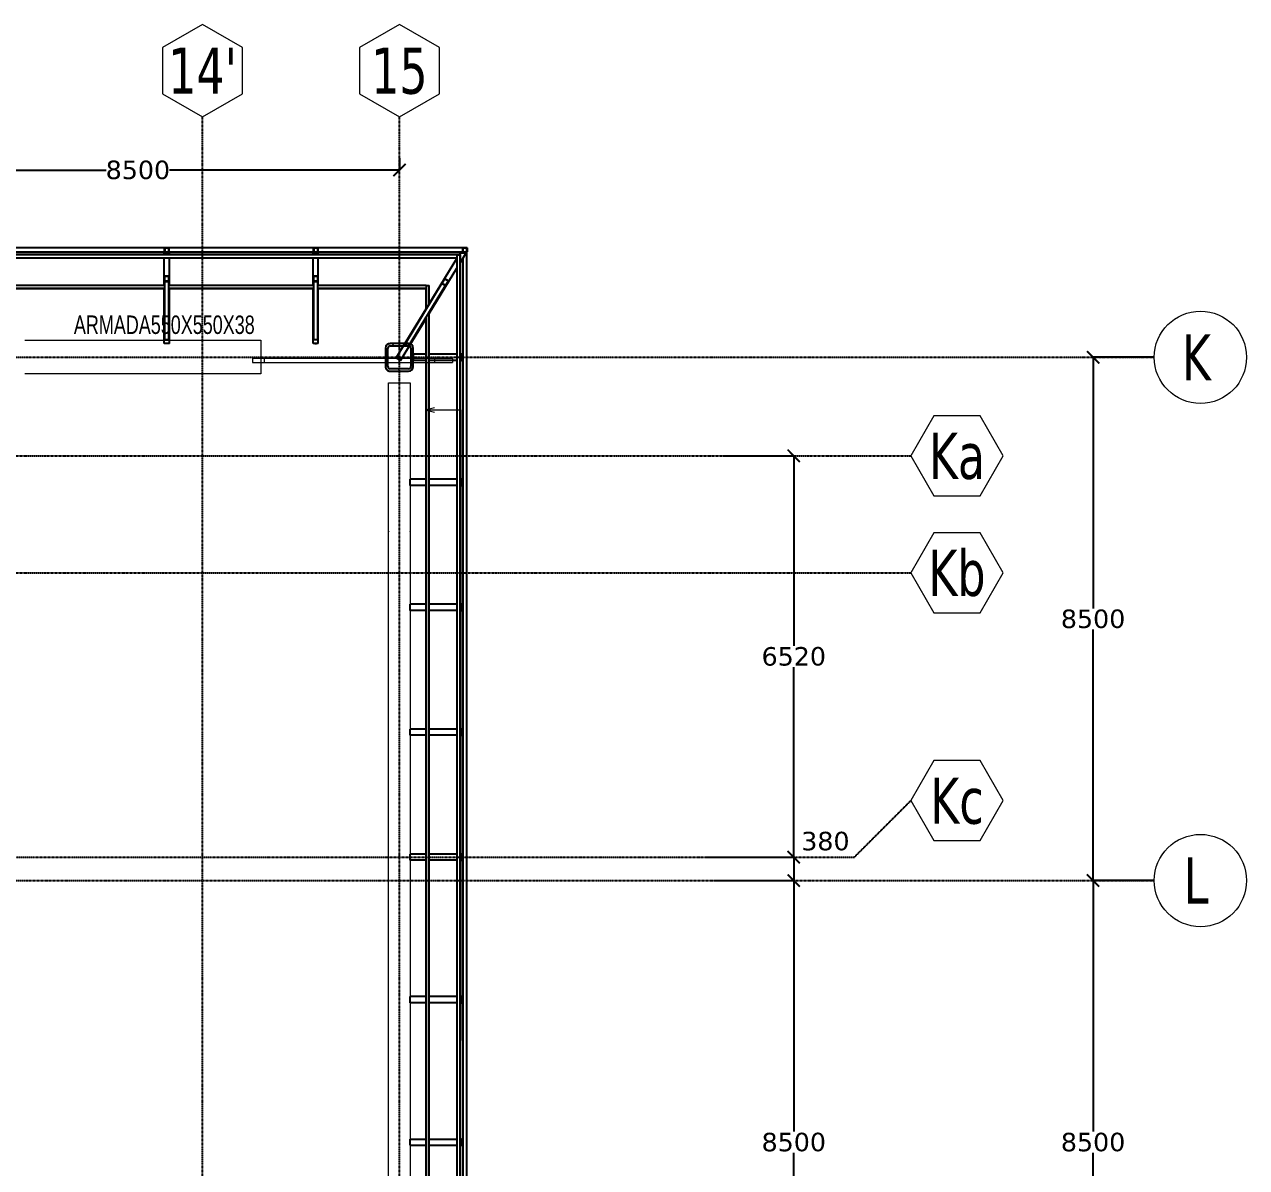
# Model space of a CAD drawing. Header units: millimetres. Extents: x -13767 to 81767, y -11242 to 31862.
# Drawn here: x 61906 to 81767, y 12338 to 30907 of the extents above; entities that cross this region are included whole.
import ezdxf
from ezdxf.enums import TextEntityAlignment as Align

# ---------------------------------------------------------------- set-up
doc = ezdxf.new("R2010")
doc.units = ezdxf.units.MM
doc.linetypes.add('Dash', pattern=[0.15875, 0.079375, -0.079375])
doc.linetypes.add('DXK_LINE_DOT3', pattern=[5.9187, 2.979, -0.9799, 0.9799, -0.9799])
for name, color, linetype, lineweight in [('0-1', 250, 'Continuous', 5), ('A-DETL-HDLN', 90, 'Dash', 9), ('E_B_PLACA-1', 10, 'Continuous', 25), ('E_B_PLACA-2', 31, 'Continuous', 25), ('E_COLUMNAS-1', 31, 'Continuous', 25), ('E_COLUMNAS-2', 1, 'Continuous', 25), ('E_COLUMNAS-4', 1, 'Continuous', 35), ('E_TEXTO', 3, 'Continuous', 9), ('E_TEXTO-4', 14, 'Continuous', 9), ('E_VIGAS-1', 6, 'Continuous', 25), ('E_VIGAS-2', 10, 'Continuous', 25), ('HCB_EJES', 1, 'DXK_LINE_DOT3', 9), ('HCB_VIGAS', 4, 'Continuous', 15), ('S-COLS-HDLN-2', 1, 'Continuous', 9), ('S-FSTN', 2, 'Continuous', 9), ('S-FSTN-1', 2, 'Dash', 9)]:
    doc.layers.add(name, color=color, linetype=linetype, lineweight=lineweight)
for name, color, linetype in [('COTAS', 8, 'Continuous'), ('HCB-EJES', 1, 'Continuous'), ('HCB-ROTULOS', 2, 'Continuous')]:
    doc.layers.add(name, color=color, linetype=linetype)
doc.styles.add('Arial Narrow_2', font='', dxfattribs={"width": 0.85, "height": 0.3})
doc.styles.add('VERDANA', font='verdana.ttf')
doc.styles.get('Arial Narrow_2').set_extended_font_data('Arial Narrow')
doc.dimstyles.new('1.125', dxfattribs={"dimscale": 0, "dimtxt": 300, "dimasz": 200, "dimexe": 4, "dimexo": 4, "dimgap": 15, "dimtad": 0, "dimdec": 0, "dimzin": 4, "dimdsep": 46, "dimtxsty": 'VERDANA', "dimblk": 'ARCHTICK', "dimcen": -10, "dimclrd": 256, "dimclrt": 3, "dimadec": 0, "dimazin": 0, "dimtfac": 1, "dimtdec": 0, "dimtmove": 2, "dimatfit": 0, "dimldrblk": 'OBLIQUE', "dimfxl": 0.05, "dimtolj": 1, "dimtzin": 0, "dimarcsym": 0})

# ---------------------------------------------------------------- blocks, each defined once
blk = doc.blocks.new('EST_SFM_VIGA-METALICA-SECCION-C - EST_SFM_VIGA-METALICA-UPN160-1558583-_26_00m_N_E_-NIVEL-7 DOC')
at = {"layer": 'E_VIGAS-1'}
for p, q in [((30.113, 0.018), (-30.274, 0.018)), ((32.533, 0.018), (30.171, 0.018)), ((34.956, 0.018), (32.591, 0.018)), ((35.021, 0.018), (35.014, 0.018)), ((35.021, 0.018), (35.021, -0.047)), ((-30.269, -0.047), (30.107, -0.047)), ((30.109, -0.047), (30.175, -0.047)), ((30.176, -0.047), (32.527, -0.047)), ((32.529, -0.047), (32.595, -0.047)), ((32.596, -0.047), (34.951, -0.047)), ((34.952, -0.047), (35.018, -0.047))]:
    blk.add_line(p, q, dxfattribs=at)
blk = doc.blocks.new('EST_SFM_VIGA-METALICA-SECCION-C - EST_SFM_VIGA-METALICA-UPN100-1529792-_26_00m_N_E_-NIVEL-7 DOC')
at = {"layer": 'E_VIGAS-2'}
for p, q in [((-13.568, -0.018), (-13.568, 0.032)), ((-13.263, 0.032), (-13.567, 0.032)), ((13.831, 0.032), (-13.129, 0.032)), ((14.268, 0.032), (13.964, 0.032)), ((14.269, 0.032), (14.269, -0.018)), ((-13.568, -0.018), (-13.181, -0.018)), ((-13.047, -0.018), (13.749, -0.018)), ((13.882, -0.018), (14.269, -0.018))]:
    blk.add_line(p, q, dxfattribs=at)
blk = doc.blocks.new('EST_SFM_VIGA-METALICA-SECCION-C - EST_SFM_VIGA-METALICA-UPN100-1530878-_26_00m_N_E_-NIVEL-7 DOC')
at = {"layer": 'E_VIGAS-2'}
for p, q in [((-14.294, -0.032), (-14.294, 0.018)), ((14.54, 0.018), (-14.294, 0.018)), ((14.54, 0.018), (14.54, -0.032)), ((-14.294, -0.032), (14.54, -0.032))]:
    blk.add_line(p, q, dxfattribs=at)
blk = doc.blocks.new('EST_SFM_VIGA-METALICA-SECCION-C - EST_SFM_VIGA-METALICA-UPN160-1529890-_26_00m_N_E_-NIVEL-7 DOC')
at = {"layer": 'E_VIGAS-1'}
for p, q in [((14.442, 0.018), (-14.49, 0.018)), ((-14.49, -0.047), (-14.49, 0.016)), ((14.506, 0.018), (14.5, 0.018)), ((14.506, 0.018), (14.506, 0.013)), ((-14.49, -0.047), (-14.487, -0.047)), ((-14.485, -0.047), (-14.47, -0.047)), ((-14.382, -0.047), (14.437, -0.047)), ((14.438, -0.047), (14.504, -0.047))]:
    blk.add_line(p, q, dxfattribs=at)
blk = doc.blocks.new('EST_SFM_VIGA-METALICA-SECCION-C - EST_SFM_VIGA-METALICA-UPN100-1526554-_26_00m_N_E_-NIVEL-7 DOC')
at = {"layer": 'E_VIGAS-2'}
for p, q in [((34.942, 0.018), (-34.929, 0.018)), ((34.942, 0.018), (34.942, -0.032)), ((-34.929, -0.032), (34.942, -0.032))]:
    blk.add_line(p, q, dxfattribs=at)
blk = doc.blocks.new('EST_SFM_VIGA-METALICA-SECCION-C - EST_SFM_VIGA-METALICA-UPN100-1526616-_26_00m_N_E_-NIVEL-7 DOC')
at = {"layer": 'E_VIGAS-2'}
for p, q in [((29.794, 0.032), (-30.582, 0.032)), ((32.214, 0.032), (29.863, 0.032)), ((34.044, 0.032), (32.283, 0.032)), ((34.044, 0.032), (34.044, -0.018)), ((-30.582, -0.018), (29.794, -0.018)), ((29.863, -0.018), (32.214, -0.018)), ((32.283, -0.018), (34.044, -0.018))]:
    blk.add_line(p, q, dxfattribs=at)
blk = doc.blocks.new('EST_SCM_COLUMNA-METALICA-SECCION-CUADRADA - EST_SCM_COLUMNA-TUBULAR-CUADRADA_PTEØ_70x70 e_3mm-1610053-_26_00m_N_E_-NIVEL-7 DOC')
at = {"layer": 'E_COLUMNAS-1'}
for p, q in [((-0.035, -0.029), (-0.035, 0.029)), ((-0.032, 0.029), (-0.032, -0.029)), ((-0.029, 0.035), (0.029, 0.035)), ((0.029, 0.032), (-0.029, 0.032)), ((0.032, -0.029), (0.032, 0.029)), ((0.035, 0.029), (0.035, -0.029)), ((-0.029, -0.032), (0.029, -0.032)), ((0.029, -0.035), (-0.029, -0.035))]:
    blk.add_line(p, q, dxfattribs=at)
for centre, radius, start, end in [((-0.029, 0.029), 0.006, 90, 180), ((-0.029, 0.029), 0.006, 90, 180), ((-0.029, 0.029), 0.003, 90, 180), ((-0.029, 0.029), 0.003, 90, 180), ((0.029, 0.029), 0.006, 0, 90), ((0.029, 0.029), 0.006, 0, 90), ((0.029, 0.029), 0.003, 0, 90), ((0.029, 0.029), 0.003, 0, 90), ((-0.029, -0.029), 0.006, 180, 270), ((-0.029, -0.029), 0.006, 180, 270), ((-0.029, -0.029), 0.003, 180, 270), ((-0.029, -0.029), 0.003, 180, 270), ((0.029, -0.029), 0.003, 270, 360), ((0.029, -0.029), 0.006, 270, 0), ((0.029, -0.029), 0.006, 270, 0), ((0.029, -0.029), 0.003, 270, 0)]:
    blk.add_arc(centre, radius, start, end, dxfattribs=at)
blk = doc.blocks.new('DCTIB_CNI_EST_MOD-1A-FAC_0001_rvt-1-_26_00m_N_E_-NIVEL-7 DOC')
at = {"layer": 'E_B_PLACA-1'}
for p, q in [((-75.147, 167.83), (-5.177, 167.83)), ((-5.177, 167.83), (-5.177, 138.995)), ((-9.976, 167.28), (-70.353, 167.28)), ((-7.556, 167.28), (-9.908, 167.28)), ((-5.727, 167.28), (-7.488, 167.28)), ((-5.727, 166.944), (-5.727, 167.28)), ((-5.727, 140.014), (-5.727, 166.811))]:
    blk.add_line(p, q, dxfattribs=at)
at = {"layer": 'E_B_PLACA-2'}
for p, q in [((-5.177, 167.83), (-75.147, 167.83)), ((-5.177, 138.995), (-5.177, 167.83)), ((-70.353, 167.28), (-9.976, 167.28)), ((-9.908, 167.28), (-7.556, 167.28)), ((-7.488, 167.28), (-5.727, 167.28)), ((-5.727, 167.28), (-5.727, 166.944)), ((-5.727, 166.811), (-5.727, 140.014))]:
    blk.add_line(p, q, dxfattribs=at)
at = {"layer": 'E_VIGAS-1'}
for p, q in [((-9.983, 167.859), (-9.955, 167.859)), ((-9.983, 167.858), (-9.983, 167.859)), ((-9.983, 167.858), (-9.901, 167.858)), ((-9.901, 167.858), (-9.983, 167.858)), ((-9.983, 167.83), (-9.983, 167.858)), ((-9.945, 167.876), (-9.945, 167.878)), ((-9.945, 167.864), (-9.945, 167.873)), ((-9.945, 167.859), (-9.945, 167.864)), ((-9.94, 167.878), (-9.94, 167.876)), ((-9.94, 167.873), (-9.94, 167.864)), ((-9.94, 167.864), (-9.94, 167.859)), ((-9.929, 167.859), (-9.901, 167.859)), ((-9.901, 167.859), (-9.901, 167.858)), ((-9.901, 167.83), (-9.901, 167.858)), ((-7.535, 167.859), (-7.563, 167.859)), ((-7.563, 167.859), (-7.535, 167.859)), ((-7.563, 167.858), (-7.563, 167.859)), ((-7.563, 167.858), (-7.481, 167.858)), ((-7.481, 167.858), (-7.563, 167.858)), ((-7.563, 167.83), (-7.563, 167.858)), ((-7.525, 167.876), (-7.525, 167.878)), ((-7.525, 167.864), (-7.525, 167.873)), ((-7.525, 167.859), (-7.525, 167.864)), ((-7.52, 167.878), (-7.52, 167.876)), ((-7.52, 167.873), (-7.52, 167.864)), ((-7.52, 167.864), (-7.52, 167.859)), ((-7.509, 167.859), (-7.481, 167.859)), ((-7.481, 167.859), (-7.509, 167.859)), ((-7.481, 167.859), (-7.481, 167.858)), ((-7.481, 167.83), (-7.481, 167.858)), ((-5.188, 167.83), (-5.171, 167.858)), ((-5.177, 167.692), (-5.075, 167.858)), ((-5.171, 167.858), (-5.075, 167.858)), ((-9.977, 167.478), (-9.977, 167.4)), ((-9.976, 167.478), (-9.976, 167.47)), ((-9.976, 167.4), (-9.976, 167.478)), ((-9.91, 167.482), (-9.974, 167.482)), ((-9.974, 167.48), (-9.91, 167.48)), ((-9.909, 167.47), (-9.909, 167.478)), ((-9.909, 167.478), (-9.909, 167.4)), ((-9.907, 167.4), (-9.907, 167.478)), ((-7.557, 167.478), (-7.557, 167.4)), ((-7.556, 167.478), (-7.556, 167.47)), ((-7.556, 167.4), (-7.556, 167.478)), ((-7.49, 167.482), (-7.554, 167.482)), ((-7.554, 167.48), (-7.49, 167.48)), ((-7.489, 167.47), (-7.489, 167.478)), ((-7.489, 167.478), (-7.489, 167.4)), ((-7.487, 167.4), (-7.487, 167.478)), ((-5.427, 167.437), (-5.471, 167.365)), ((-5.469, 167.364), (-5.426, 167.436)), ((-5.426, 167.436), (-5.43, 167.429)), ((-5.423, 167.437), (-5.369, 167.404)), ((-5.368, 167.405), (-5.422, 167.438)), ((-9.983, 166.384), (-9.983, 167.28)), ((-9.977, 167.4), (-9.977, 166.455)), ((-9.976, 167.4), (-9.976, 167.397)), ((-9.91, 167.398), (-9.974, 167.398)), ((-9.974, 167.396), (-9.91, 167.396)), ((-9.909, 167.397), (-9.909, 167.4)), ((-9.907, 166.455), (-9.907, 167.4)), ((-9.901, 166.384), (-9.901, 167.28)), ((-7.563, 166.388), (-7.563, 167.28)), ((-7.557, 167.4), (-7.557, 166.458)), ((-7.556, 167.4), (-7.556, 167.397)), ((-7.49, 167.398), (-7.554, 167.398)), ((-7.554, 167.396), (-7.49, 167.396)), ((-7.489, 167.397), (-7.489, 167.4)), ((-7.487, 166.458), (-7.487, 167.4)), ((-7.481, 166.388), (-7.481, 167.28)), ((-5.471, 167.365), (-6.071, 166.379)), ((-6.012, 166.342), (-5.411, 167.328)), ((-5.469, 167.364), (-5.471, 167.361)), ((-5.47, 167.36), (-5.415, 167.327)), ((-5.414, 167.328), (-5.469, 167.362)), ((-5.414, 167.326), (-5.412, 167.329)), ((-5.368, 167.401), (-5.412, 167.329)), ((-5.411, 167.328), (-5.367, 167.4)), ((-5.373, 167.394), (-5.368, 167.401)), ((-6.214, 166.156), (-5.727, 166.951)), ((-6.144, 166.113), (-5.727, 166.794)), ((-9.974, 166.452), (-9.91, 166.452)), ((-7.554, 166.454), (-7.49, 166.454)), ((-9.901, 166.384), (-9.983, 166.384)), ((-7.481, 166.388), (-7.563, 166.388)), ((-7.535, 166.387), (-7.563, 166.387)), ((-7.525, 166.388), (-7.525, 166.388)), ((-7.525, 166.387), (-7.52, 166.387)), ((-7.52, 166.388), (-7.52, 166.388)), ((-7.481, 166.387), (-7.509, 166.387)), ((-6.071, 166.374), (-6.016, 166.34)), ((-6.144, 166.113), (-6.214, 166.156)), ((-6.191, 166.141), (-6.214, 166.155)), ((-6.182, 166.136), (-6.177, 166.133)), ((-6.181, 166.136), (-6.182, 166.135)), ((-6.177, 166.133), (-6.177, 166.133)), ((-6.145, 166.113), (-6.168, 166.127)), ((-5.934, 166.17), (-5.934, 166.155)), ((-5.933, 166.112), (-5.933, 166.212)), ((-5.933, 166.175), (-5.933, 166.212)), ((-5.727, 166.212), (-5.933, 166.212)), ((-5.933, 166.165), (-5.933, 166.165)), ((-5.933, 166.16), (-5.933, 166.16)), ((-5.933, 166.112), (-5.933, 166.15)), ((-5.727, 166.112), (-5.933, 166.112)), ((-5.149, 166.212), (-5.177, 166.212)), ((-5.149, 166.112), (-5.177, 166.112)), ((-5.149, 166.212), (-5.149, 166.112)), ((-5.149, 166.112), (-5.149, 166.212)), ((-5.149, 166.212), (-5.148, 166.212)), ((-5.148, 166.112), (-5.149, 166.112)), ((-5.148, 166.212), (-5.148, 166.175)), ((-5.129, 166.212), (-5.148, 166.212)), ((-5.148, 166.165), (-5.143, 166.165)), ((-5.143, 166.165), (-5.148, 166.165)), ((-5.148, 166.165), (-5.143, 166.165)), ((-5.143, 166.16), (-5.148, 166.16)), ((-5.143, 166.16), (-5.148, 166.16)), ((-5.148, 166.16), (-5.143, 166.16)), ((-5.148, 166.15), (-5.148, 166.112)), ((-5.148, 166.112), (-5.129, 166.112)), ((-5.143, 166.165), (-5.129, 166.165)), ((-5.129, 166.16), (-5.143, 166.16)), ((-5.987, 164.082), (-5.987, 164.182)), ((-5.727, 164.182), (-5.987, 164.182)), ((-5.727, 164.082), (-5.987, 164.082)), ((-5.149, 164.182), (-5.177, 164.182)), ((-5.149, 164.082), (-5.177, 164.082)), ((-5.149, 164.182), (-5.149, 164.082)), ((-5.149, 164.082), (-5.149, 164.182)), ((-5.149, 164.182), (-5.148, 164.182)), ((-5.148, 164.082), (-5.149, 164.082)), ((-5.148, 164.182), (-5.148, 164.145)), ((-5.129, 164.182), (-5.148, 164.182)), ((-5.148, 164.135), (-5.143, 164.135)), ((-5.143, 164.135), (-5.148, 164.135)), ((-5.148, 164.135), (-5.143, 164.135)), ((-5.143, 164.13), (-5.148, 164.13)), ((-5.143, 164.13), (-5.148, 164.13)), ((-5.148, 164.13), (-5.143, 164.13)), ((-5.148, 164.12), (-5.148, 164.082)), ((-5.148, 164.082), (-5.129, 164.082)), ((-5.143, 164.135), (-5.129, 164.135)), ((-5.129, 164.13), (-5.143, 164.13)), ((-5.989, 162.052), (-5.989, 162.152)), ((-5.727, 162.152), (-5.989, 162.152)), ((-5.149, 162.152), (-5.177, 162.152)), ((-5.149, 162.152), (-5.149, 162.052)), ((-5.149, 162.052), (-5.149, 162.152)), ((-5.149, 162.152), (-5.148, 162.152)), ((-5.148, 162.152), (-5.148, 162.115)), ((-5.129, 162.152), (-5.148, 162.152)), ((-5.148, 162.105), (-5.143, 162.105)), ((-5.143, 162.105), (-5.148, 162.105)), ((-5.148, 162.105), (-5.143, 162.105)), ((-5.143, 162.1), (-5.148, 162.1)), ((-5.143, 162.1), (-5.148, 162.1)), ((-5.148, 162.1), (-5.143, 162.1)), ((-5.148, 162.09), (-5.148, 162.052)), ((-5.143, 162.105), (-5.129, 162.105)), ((-5.129, 162.1), (-5.143, 162.1)), ((-5.727, 162.052), (-5.989, 162.052)), ((-5.149, 162.052), (-5.177, 162.052)), ((-5.148, 162.052), (-5.149, 162.052)), ((-5.148, 162.052), (-5.129, 162.052)), ((-5.987, 160.023), (-5.987, 160.123)), ((-5.727, 160.123), (-5.987, 160.123)), ((-5.149, 160.123), (-5.177, 160.123)), ((-5.149, 160.123), (-5.149, 160.023)), ((-5.149, 160.023), (-5.149, 160.123)), ((-5.149, 160.123), (-5.148, 160.123)), ((-5.148, 160.123), (-5.148, 160.085)), ((-5.129, 160.123), (-5.148, 160.123)), ((-5.727, 160.023), (-5.987, 160.023)), ((-5.149, 160.023), (-5.177, 160.023)), ((-5.148, 160.023), (-5.149, 160.023)), ((-5.148, 160.075), (-5.143, 160.075)), ((-5.143, 160.075), (-5.148, 160.075)), ((-5.148, 160.075), (-5.143, 160.075)), ((-5.143, 160.07), (-5.148, 160.07)), ((-5.143, 160.07), (-5.148, 160.07)), ((-5.148, 160.07), (-5.143, 160.07)), ((-5.148, 160.06), (-5.148, 160.023)), ((-5.148, 160.023), (-5.129, 160.023)), ((-5.143, 160.075), (-5.129, 160.075)), ((-5.129, 160.07), (-5.143, 160.07)), ((-5.987, 157.993), (-5.987, 158.093)), ((-5.727, 158.093), (-5.987, 158.093)), ((-5.149, 158.093), (-5.177, 158.093)), ((-5.149, 158.093), (-5.149, 157.993)), ((-5.149, 157.993), (-5.149, 158.093)), ((-5.149, 158.093), (-5.148, 158.093)), ((-5.148, 158.093), (-5.148, 158.055)), ((-5.129, 158.093), (-5.148, 158.093)), ((-5.727, 157.993), (-5.987, 157.993)), ((-5.149, 157.993), (-5.177, 157.993)), ((-5.148, 157.993), (-5.149, 157.993)), ((-5.148, 158.045), (-5.143, 158.045)), ((-5.143, 158.045), (-5.148, 158.045)), ((-5.148, 158.045), (-5.143, 158.045)), ((-5.143, 158.04), (-5.148, 158.04)), ((-5.143, 158.04), (-5.148, 158.04)), ((-5.148, 158.04), (-5.143, 158.04)), ((-5.148, 158.03), (-5.148, 157.993)), ((-5.148, 157.993), (-5.129, 157.993)), ((-5.143, 158.045), (-5.129, 158.045)), ((-5.129, 158.04), (-5.143, 158.04)), ((-5.987, 155.678), (-5.987, 155.778)), ((-5.727, 155.778), (-5.987, 155.778)), ((-5.149, 155.778), (-5.177, 155.778)), ((-5.149, 155.778), (-5.149, 155.678)), ((-5.149, 155.678), (-5.149, 155.778)), ((-5.149, 155.778), (-5.148, 155.778)), ((-5.148, 155.778), (-5.148, 155.741)), ((-5.129, 155.778), (-5.148, 155.778)), ((-5.148, 155.731), (-5.143, 155.731)), ((-5.143, 155.731), (-5.148, 155.731)), ((-5.148, 155.731), (-5.143, 155.731)), ((-5.143, 155.725), (-5.148, 155.725)), ((-5.143, 155.725), (-5.148, 155.725)), ((-5.148, 155.725), (-5.143, 155.725)), ((-5.148, 155.716), (-5.148, 155.678)), ((-5.143, 155.731), (-5.129, 155.731)), ((-5.129, 155.725), (-5.143, 155.725)), ((-5.727, 155.678), (-5.987, 155.678)), ((-5.149, 155.678), (-5.177, 155.678)), ((-5.148, 155.678), (-5.149, 155.678)), ((-5.148, 155.678), (-5.129, 155.678)), ((-5.989, 153.364), (-5.989, 153.464)), ((-5.989, 153.464), (-5.727, 153.464)), ((-5.989, 153.364), (-5.727, 153.364)), ((-5.177, 153.464), (-5.149, 153.464)), ((-5.177, 153.364), (-5.149, 153.364)), ((-5.149, 153.464), (-5.149, 153.364)), ((-5.149, 153.464), (-5.148, 153.464)), ((-5.149, 153.364), (-5.149, 153.464)), ((-5.148, 153.364), (-5.149, 153.364)), ((-5.129, 153.464), (-5.148, 153.464)), ((-5.148, 153.464), (-5.148, 153.426)), ((-5.148, 153.417), (-5.143, 153.417)), ((-5.143, 153.417), (-5.148, 153.417)), ((-5.148, 153.417), (-5.143, 153.417)), ((-5.143, 153.411), (-5.148, 153.411)), ((-5.143, 153.411), (-5.148, 153.411)), ((-5.148, 153.411), (-5.143, 153.411)), ((-5.148, 153.401), (-5.148, 153.364)), ((-5.148, 153.364), (-5.129, 153.364)), ((-5.143, 153.417), (-5.129, 153.417)), ((-5.129, 153.411), (-5.143, 153.411))]:
    blk.add_line(p, q, dxfattribs=at)
at = {"layer": 'E_VIGAS-1', "flags": 128}
for points in [[(-5.171, 167.858), (-5.171, 167.858), (-5.17, 167.859)], [(-5.075, 167.858), (-5.123, 167.858), (-5.171, 167.858)], [(-5.138, 167.859), (-5.154, 167.859), (-5.17, 167.859)], [(-5.17, 167.859), (-5.154, 167.859), (-5.138, 167.859)], [(-9.974, 167.482), (-9.975, 167.481), (-9.975, 167.481), (-9.976, 167.481), (-9.976, 167.48), (-9.977, 167.479), (-9.977, 167.479), (-9.977, 167.478)], [(-9.976, 167.478), (-9.976, 167.478), (-9.975, 167.479), (-9.975, 167.479), (-9.975, 167.479), (-9.975, 167.48), (-9.974, 167.48), (-9.974, 167.48)], [(-9.907, 167.478), (-9.907, 167.479), (-9.907, 167.479), (-9.908, 167.48), (-9.908, 167.481), (-9.909, 167.481), (-9.909, 167.481), (-9.91, 167.482)], [(-9.91, 167.48), (-9.91, 167.48), (-9.909, 167.48), (-9.909, 167.479), (-9.909, 167.479), (-9.909, 167.479), (-9.909, 167.478), (-9.909, 167.478)], [(-7.554, 167.482), (-7.555, 167.481), (-7.555, 167.481), (-7.556, 167.481), (-7.556, 167.48), (-7.557, 167.479), (-7.557, 167.479), (-7.557, 167.478)], [(-7.556, 167.478), (-7.556, 167.478), (-7.555, 167.479), (-7.555, 167.479), (-7.555, 167.479), (-7.555, 167.48), (-7.554, 167.48), (-7.554, 167.48)], [(-7.487, 167.478), (-7.487, 167.479), (-7.487, 167.479), (-7.488, 167.48), (-7.488, 167.481), (-7.489, 167.481), (-7.489, 167.481), (-7.49, 167.482)], [(-7.49, 167.48), (-7.49, 167.48), (-7.489, 167.48), (-7.489, 167.479), (-7.489, 167.479), (-7.489, 167.479), (-7.489, 167.478), (-7.489, 167.478)], [(-5.422, 167.438), (-5.423, 167.439), (-5.423, 167.439), (-5.424, 167.439), (-5.425, 167.438), (-5.426, 167.438), (-5.426, 167.437), (-5.427, 167.437)], [(-5.426, 167.436), (-5.425, 167.436), (-5.425, 167.437), (-5.425, 167.437), (-5.424, 167.437), (-5.424, 167.437), (-5.424, 167.437), (-5.423, 167.437), (-5.423, 167.437)], [(-9.977, 167.4), (-9.977, 167.399), (-9.977, 167.398), (-9.976, 167.398), (-9.976, 167.397), (-9.975, 167.397), (-9.975, 167.396), (-9.974, 167.396)], [(-9.974, 167.398), (-9.974, 167.398), (-9.975, 167.398), (-9.975, 167.398), (-9.975, 167.399), (-9.975, 167.399), (-9.976, 167.399), (-9.976, 167.4)], [(-9.91, 167.396), (-9.909, 167.396), (-9.909, 167.397), (-9.908, 167.397), (-9.908, 167.398), (-9.907, 167.398), (-9.907, 167.399), (-9.907, 167.4)], [(-9.909, 167.4), (-9.909, 167.399), (-9.909, 167.399), (-9.909, 167.399), (-9.909, 167.398), (-9.909, 167.398), (-9.91, 167.398), (-9.91, 167.398)], [(-7.557, 167.4), (-7.557, 167.399), (-7.557, 167.398), (-7.556, 167.398), (-7.556, 167.397), (-7.555, 167.397), (-7.555, 167.396), (-7.554, 167.396)], [(-7.554, 167.398), (-7.554, 167.398), (-7.555, 167.398), (-7.555, 167.398), (-7.555, 167.399), (-7.555, 167.399), (-7.556, 167.399), (-7.556, 167.4)], [(-7.49, 167.396), (-7.489, 167.396), (-7.489, 167.397), (-7.488, 167.397), (-7.488, 167.398), (-7.487, 167.398), (-7.487, 167.399), (-7.487, 167.4)], [(-7.489, 167.4), (-7.489, 167.399), (-7.489, 167.399), (-7.489, 167.399), (-7.489, 167.398), (-7.489, 167.398), (-7.49, 167.398), (-7.49, 167.398)], [(-5.471, 167.365), (-5.471, 167.364), (-5.471, 167.363), (-5.471, 167.362), (-5.471, 167.362), (-5.471, 167.361), (-5.471, 167.36), (-5.47, 167.36)], [(-5.469, 167.362), (-5.469, 167.362), (-5.47, 167.362), (-5.47, 167.362), (-5.47, 167.363), (-5.47, 167.363), (-5.47, 167.364), (-5.469, 167.364)], [(-5.415, 167.327), (-5.415, 167.326), (-5.414, 167.326), (-5.413, 167.326), (-5.413, 167.327), (-5.412, 167.327), (-5.411, 167.328), (-5.411, 167.328)], [(-5.412, 167.329), (-5.412, 167.329), (-5.413, 167.329), (-5.413, 167.328), (-5.413, 167.328), (-5.414, 167.328), (-5.414, 167.328), (-5.414, 167.328)], [(-5.369, 167.404), (-5.368, 167.403), (-5.368, 167.403), (-5.368, 167.403), (-5.368, 167.402), (-5.368, 167.402), (-5.368, 167.401), (-5.368, 167.401)], [(-5.367, 167.4), (-5.367, 167.401), (-5.366, 167.402), (-5.366, 167.403), (-5.366, 167.404), (-5.367, 167.404), (-5.367, 167.405), (-5.368, 167.405)], [(-9.974, 166.452), (-9.975, 166.452), (-9.975, 166.452), (-9.976, 166.452), (-9.976, 166.453), (-9.977, 166.454), (-9.977, 166.454), (-9.977, 166.455)], [(-9.907, 166.455), (-9.907, 166.454), (-9.907, 166.454), (-9.908, 166.453), (-9.908, 166.452), (-9.909, 166.452), (-9.909, 166.452), (-9.91, 166.452)], [(-7.554, 166.454), (-7.555, 166.454), (-7.555, 166.454), (-7.556, 166.455), (-7.556, 166.455), (-7.557, 166.456), (-7.557, 166.457), (-7.557, 166.458)], [(-7.487, 166.458), (-7.487, 166.457), (-7.487, 166.456), (-7.488, 166.455), (-7.488, 166.455), (-7.489, 166.454), (-7.489, 166.454), (-7.49, 166.454)], [(-6.071, 166.374), (-6.071, 166.374), (-6.072, 166.375), (-6.072, 166.375), (-6.072, 166.376), (-6.072, 166.377), (-6.072, 166.378), (-6.071, 166.379)], [(-6.012, 166.342), (-6.012, 166.341), (-6.013, 166.341), (-6.013, 166.34), (-6.014, 166.34), (-6.015, 166.34), (-6.016, 166.34), (-6.016, 166.34)]]:
    blk.add_lwpolyline(points, dxfattribs=at)
at = {"layer": 'E_VIGAS-1'}
for centre, major_axis, ratio, start_param, end_param in [((-7.535, 166.388), (0.0107, 0), 0.002301, 4.712389, 6.283185), ((-7.535, 166.388), (-0.0107, 0), 0.002301, 3.926991, 4.45059), ((-7.535, 166.388), (0.0107, 0), 0.002301, 0, 0.261799), ((-7.509, 166.388), (0.0107, 0), 0.002301, 3.141593, 4.712389), ((-7.509, 166.388), (0.0107, 0), 0.002301, 2.879793, 3.141593), ((-7.509, 166.388), (0.0107, 0), 0.002301, 1.832596, 2.356194), ((-6.191, 166.141), (-0.00912, 0.00559), 0.002419, 1.570796, 3.141593), ((-6.191, 166.141), (-0.00912, 0.00559), 0.002419, 3.926991, 4.45059), ((-6.191, 166.141), (-0.00912, 0.00559), 0.002419, 3.141593, 3.403392), ((-6.168, 166.127), (-0.00912, 0.00559), 0.002419, 0, 1.570796), ((-6.168, 166.127), (-0.00912, 0.00559), 0.002419, 6.021386, 6.283185), ((-6.168, 166.127), (-0.00912, 0.00559), 0.002419, 4.974188, 5.497787), ((-5.933, 166.175), (0, 0.0098), 0.004628, 3.141593, 4.712389), ((-5.933, 166.175), (0, 0.0098), 0.004628, 1.570796, 3.141593), ((-5.933, 166.15), (0, 0.0098), 0.004628, 0, 1.570796), ((-5.933, 166.15), (0, 0.0098), 0.004628, 4.712389, 6.283185)]:
    blk.add_ellipse(centre, major_axis=major_axis, ratio=ratio, start_param=start_param, end_param=end_param, dxfattribs=at)
for points, knots in [([(-9.945, 167.864), (-9.945, 167.863), (-9.945, 167.862), (-9.947, 167.86), (-9.948, 167.86), (-9.95, 167.859), (-9.951, 167.859), (-9.952, 167.859), (-9.954, 167.859), (-9.955, 167.859)], [0, 0, 0, 0, 0.285714, 0.428571, 0.571429, 0.678571, 0.732143, 0.785714, 1, 1, 1, 1]), ([(-9.955, 167.859), (-9.954, 167.859), (-9.953, 167.859), (-9.95, 167.859), (-9.948, 167.86), (-9.946, 167.86), (-9.945, 167.862), (-9.945, 167.863), (-9.945, 167.864)], [0, 0, 0, 0, 0.142857, 0.285714, 0.428571, 0.571429, 0.785714, 1, 1, 1, 1]), ([(-9.94, 167.864), (-9.94, 167.863), (-9.939, 167.862), (-9.938, 167.86), (-9.936, 167.86), (-9.935, 167.859), (-9.934, 167.859), (-9.932, 167.859), (-9.93, 167.859), (-9.929, 167.859)], [0, 0, 0, 0, 0.285714, 0.428571, 0.571429, 0.678571, 0.732143, 0.785714, 1, 1, 1, 1]), ([(-9.929, 167.859), (-9.93, 167.859), (-9.931, 167.859), (-9.934, 167.859), (-9.936, 167.86), (-9.938, 167.86), (-9.939, 167.862), (-9.94, 167.863), (-9.94, 167.864)], [0, 0, 0, 0, 0.142857, 0.285714, 0.428571, 0.571429, 0.785714, 1, 1, 1, 1]), ([(-7.525, 167.864), (-7.525, 167.863), (-7.525, 167.862), (-7.527, 167.86), (-7.528, 167.86), (-7.53, 167.859), (-7.531, 167.859), (-7.532, 167.859), (-7.534, 167.859), (-7.535, 167.859)], [0, 0, 0, 0, 0.285714, 0.428571, 0.571429, 0.678571, 0.732143, 0.785714, 1, 1, 1, 1]), ([(-7.535, 167.859), (-7.534, 167.859), (-7.533, 167.859), (-7.53, 167.859), (-7.528, 167.86), (-7.526, 167.86), (-7.525, 167.862), (-7.525, 167.863), (-7.525, 167.864)], [0, 0, 0, 0, 0.142857, 0.285714, 0.428571, 0.571429, 0.785714, 1, 1, 1, 1]), ([(-7.52, 167.864), (-7.52, 167.863), (-7.519, 167.861), (-7.518, 167.86), (-7.516, 167.86), (-7.515, 167.859), (-7.514, 167.859), (-7.512, 167.859), (-7.51, 167.859), (-7.509, 167.859)], [0, 0, 0, 0, 0.285714, 0.428571, 0.571429, 0.678571, 0.732143, 0.785714, 1, 1, 1, 1]), ([(-7.509, 167.859), (-7.51, 167.859), (-7.511, 167.859), (-7.514, 167.859), (-7.516, 167.86), (-7.518, 167.86), (-7.519, 167.862), (-7.52, 167.863), (-7.52, 167.864)], [0, 0, 0, 0, 0.142857, 0.285714, 0.428571, 0.571429, 0.785714, 1, 1, 1, 1]), ([(-5.148, 166.175), (-5.148, 166.174), (-5.148, 166.173), (-5.147, 166.17), (-5.147, 166.169), (-5.146, 166.167), (-5.145, 166.165), (-5.144, 166.165), (-5.143, 166.165)], [0, 0, 0, 0, 0.142857, 0.285714, 0.428571, 0.571429, 0.785714, 1, 1, 1, 1]), ([(-5.143, 166.16), (-5.143, 166.16), (-5.144, 166.159), (-5.145, 166.159), (-5.146, 166.158), (-5.147, 166.156), (-5.147, 166.155), (-5.147, 166.154), (-5.148, 166.152), (-5.148, 166.151), (-5.148, 166.15)], [0, 0, 0, 0, 0.142857, 0.285714, 0.428571, 0.571429, 0.678571, 0.732143, 0.785714, 1, 1, 1, 1]), ([(-5.148, 164.145), (-5.148, 164.144), (-5.148, 164.143), (-5.147, 164.14), (-5.147, 164.139), (-5.146, 164.137), (-5.145, 164.136), (-5.143, 164.135), (-5.143, 164.135)], [0, 0, 0, 0, 0.142857, 0.285714, 0.428571, 0.571429, 0.785714, 1, 1, 1, 1]), ([(-5.143, 164.13), (-5.143, 164.13), (-5.144, 164.13), (-5.145, 164.129), (-5.146, 164.128), (-5.147, 164.126), (-5.147, 164.125), (-5.147, 164.124), (-5.148, 164.122), (-5.148, 164.121), (-5.148, 164.12)], [0, 0, 0, 0, 0.142857, 0.285714, 0.428571, 0.571429, 0.678571, 0.732143, 0.785714, 1, 1, 1, 1]), ([(-5.148, 162.115), (-5.148, 162.114), (-5.148, 162.113), (-5.147, 162.111), (-5.147, 162.109), (-5.146, 162.107), (-5.145, 162.106), (-5.143, 162.105), (-5.143, 162.105)], [0, 0, 0, 0, 0.142857, 0.285714, 0.428571, 0.571429, 0.785714, 1, 1, 1, 1]), ([(-5.143, 162.1), (-5.143, 162.1), (-5.144, 162.1), (-5.145, 162.099), (-5.146, 162.098), (-5.147, 162.096), (-5.147, 162.095), (-5.147, 162.094), (-5.148, 162.093), (-5.148, 162.091), (-5.148, 162.09)], [0, 0, 0, 0, 0.142857, 0.285714, 0.428571, 0.571429, 0.678571, 0.732143, 0.785714, 1, 1, 1, 1]), ([(-5.148, 160.085), (-5.148, 160.084), (-5.148, 160.083), (-5.147, 160.081), (-5.147, 160.079), (-5.146, 160.077), (-5.145, 160.076), (-5.143, 160.075), (-5.143, 160.075)], [0, 0, 0, 0, 0.142857, 0.285714, 0.428571, 0.571429, 0.785714, 1, 1, 1, 1]), ([(-5.143, 160.07), (-5.143, 160.07), (-5.144, 160.07), (-5.145, 160.069), (-5.146, 160.068), (-5.147, 160.067), (-5.147, 160.065), (-5.147, 160.064), (-5.148, 160.063), (-5.148, 160.061), (-5.148, 160.06)], [0, 0, 0, 0, 0.142857, 0.285714, 0.428571, 0.571429, 0.678571, 0.732143, 0.785714, 1, 1, 1, 1]), ([(-5.148, 158.055), (-5.148, 158.054), (-5.148, 158.053), (-5.147, 158.051), (-5.147, 158.049), (-5.146, 158.047), (-5.145, 158.046), (-5.143, 158.045), (-5.143, 158.045)], [0, 0, 0, 0, 0.142857, 0.285714, 0.428571, 0.571429, 0.785714, 1, 1, 1, 1]), ([(-5.143, 158.04), (-5.143, 158.04), (-5.144, 158.04), (-5.145, 158.039), (-5.146, 158.038), (-5.147, 158.037), (-5.147, 158.035), (-5.147, 158.034), (-5.148, 158.033), (-5.148, 158.031), (-5.148, 158.03)], [0, 0, 0, 0, 0.142857, 0.285714, 0.428571, 0.571429, 0.678571, 0.732143, 0.785714, 1, 1, 1, 1]), ([(-5.148, 155.741), (-5.148, 155.74), (-5.148, 155.738), (-5.147, 155.736), (-5.147, 155.734), (-5.146, 155.732), (-5.145, 155.731), (-5.143, 155.731), (-5.143, 155.731)], [0, 0, 0, 0, 0.142857, 0.285714, 0.428571, 0.571429, 0.785714, 1, 1, 1, 1]), ([(-5.143, 155.725), (-5.143, 155.725), (-5.144, 155.725), (-5.145, 155.725), (-5.146, 155.724), (-5.147, 155.722), (-5.147, 155.721), (-5.147, 155.72), (-5.148, 155.718), (-5.148, 155.717), (-5.148, 155.716)], [0, 0, 0, 0, 0.142857, 0.285714, 0.428571, 0.571429, 0.678571, 0.732143, 0.785714, 1, 1, 1, 1]), ([(-5.148, 153.426), (-5.148, 153.426), (-5.148, 153.424), (-5.147, 153.422), (-5.147, 153.42), (-5.146, 153.418), (-5.145, 153.417), (-5.143, 153.417), (-5.143, 153.417)], [0, 0, 0, 0, 0.142857, 0.285714, 0.428571, 0.571429, 0.785714, 1, 1, 1, 1]), ([(-5.143, 153.411), (-5.143, 153.411), (-5.144, 153.411), (-5.145, 153.41), (-5.146, 153.409), (-5.147, 153.408), (-5.147, 153.406), (-5.147, 153.405), (-5.148, 153.404), (-5.148, 153.402), (-5.148, 153.401)], [0, 0, 0, 0, 0.142857, 0.285714, 0.428571, 0.571429, 0.678571, 0.732143, 0.785714, 1, 1, 1, 1])]:
    blk.add_open_spline(points, degree=3, knots=knots, dxfattribs=at)
for points in [[(-5.129, 167.86), (-5.13, 167.859), (-5.133, 167.859), (-5.136, 167.859), (-5.138, 167.859)], [(-5.138, 167.859), (-5.137, 167.859), (-5.135, 167.859), (-5.132, 167.859), (-5.13, 167.859), (-5.129, 167.859)]]:
    blk.add_open_spline(points, degree=3, dxfattribs=at)
at = {"layer": 'E_VIGAS-2'}
for p, q in [((-9.983, 167.33), (-9.983, 167.78)), ((-9.901, 167.33), (-9.901, 167.78)), ((-7.563, 167.33), (-7.563, 167.78)), ((-7.481, 167.33), (-7.481, 167.78)), ((-5.677, 167.033), (-5.227, 167.767)), ((-5.677, 166.876), (-5.227, 167.61)), ((-5.227, 166.212), (-5.677, 166.212)), ((-5.227, 166.112), (-5.677, 166.112)), ((-5.227, 164.182), (-5.677, 164.182)), ((-5.227, 164.082), (-5.677, 164.082)), ((-5.227, 162.152), (-5.677, 162.152)), ((-5.227, 162.052), (-5.677, 162.052)), ((-5.227, 160.123), (-5.677, 160.123)), ((-5.227, 160.023), (-5.677, 160.023)), ((-5.227, 158.093), (-5.677, 158.093)), ((-5.227, 157.993), (-5.677, 157.993)), ((-5.227, 155.778), (-5.677, 155.778)), ((-5.227, 155.678), (-5.677, 155.678)), ((-5.677, 153.464), (-5.227, 153.464)), ((-5.677, 153.364), (-5.227, 153.364))]:
    blk.add_line(p, q, dxfattribs=at)
at = {"layer": 'E_COLUMNAS-1', "rotation": 180}
for p in [(-9.942, 167.908), (-7.522, 167.908), (-5.099, 167.908)]:
    blk.add_blockref('EST_SCM_COLUMNA-METALICA-SECCION-CUADRADA - EST_SCM_COLUMNA-TUBULAR-CUADRADA_PTEØ_70x70 e_3mm-1610053-_26_00m_N_E_-NIVEL-7 DOC', p, dxfattribs=at)
at = {"layer": 'E_VIGAS-1'}
for name, p in [('EST_SFM_VIGA-METALICA-SECCION-C - EST_SFM_VIGA-METALICA-UPN160-1558583-_26_00m_N_E_-NIVEL-7 DOC', (-40.084, 167.925)), ('EST_SFM_VIGA-METALICA-SECCION-C - EST_SFM_VIGA-METALICA-UPN100-1526554-_26_00m_N_E_-NIVEL-7 DOC', (-40.169, 167.812)), ('EST_SFM_VIGA-METALICA-SECCION-C - EST_SFM_VIGA-METALICA-UPN100-1526616-_26_00m_N_E_-NIVEL-7 DOC', (-39.77, 167.298))]:
    blk.add_blockref(name, p, dxfattribs=at)
for name, p, rotation in [('EST_SFM_VIGA-METALICA-SECCION-C - EST_SFM_VIGA-METALICA-UPN100-1530878-_26_00m_N_E_-NIVEL-7 DOC', (-5.195, 153.535), 270), ('EST_SFM_VIGA-METALICA-SECCION-C - EST_SFM_VIGA-METALICA-UPN160-1529890-_26_00m_N_E_-NIVEL-7 DOC', (-5.082, 153.388), 269.9999999999999), ('EST_SFM_VIGA-METALICA-SECCION-C - EST_SFM_VIGA-METALICA-UPN100-1529792-_26_00m_N_E_-NIVEL-7 DOC', (-5.709, 153.763), 270.0000000000001)]:
    blk.add_blockref(name, p, dxfattribs=dict(at, rotation=rotation))
blk = doc.blocks.new('EST_SCM_COLUMNA-METALICA-SECCION-CUADRADA - EST_SCM_COLUMNA-TUBULAR-CUADRADA_ARMADA_450X450X38-V17-_26_00m_N_E_-NIVEL-7 DOC')
at = {"layer": 'S-COLS-HDLN-2'}
h = blk.add_hatch(dxfattribs=at)
h.set_pattern_fill('FP_18', color=256, style=0, pattern_type=2)
h.set_pattern_definition([(315, (-6.162, 166.162), (0.15909903, 0.15909903), [])])
h.paths.add_polyline_path([(-0.149, 0.225), (-0.178, 0.219), (-0.203, 0.203), (-0.219, 0.178), (-0.225, 0.149), (-0.225, -0.149), (-0.219, -0.178), (-0.203, -0.203), (-0.178, -0.219), (-0.149, -0.225), (0.149, -0.225), (0.178, -0.219), (0.203, -0.203), (0.219, -0.178), (0.225, -0.149), (0.225, 0.149), (0.219, 0.178), (0.203, 0.203), (0.178, 0.219), (0.149, 0.225), (-0.027, 0.225)])
h.paths.add_polyline_path([(-0.027, 0.187), (0.149, 0.187), (0.168, 0.182), (0.182, 0.168), (0.187, 0.149), (0.187, -0.149), (0.182, -0.168), (0.168, -0.182), (0.149, -0.187), (-0.149, -0.187), (-0.168, -0.182), (-0.182, -0.168), (-0.187, -0.149), (-0.187, 0.149), (-0.182, 0.168), (-0.168, 0.182), (-0.149, 0.187)])
at = {"layer": 'E_COLUMNAS-2'}
for p, q in [((0.149, 0.225), (-0.149, 0.225)), ((-0.225, 0.149), (-0.225, -0.149)), ((-0.187, -0.149), (-0.187, 0.149)), ((-0.149, 0.187), (0.149, 0.187)), ((0.187, 0.149), (0.187, -0.149)), ((0.225, -0.149), (0.225, 0.149)), ((0.149, -0.187), (-0.149, -0.187)), ((-0.149, -0.225), (0.149, -0.225))]:
    blk.add_line(p, q, dxfattribs=at)
for centre, radius, start, end in [((-0.149, 0.149), 0.076, 90, 180), ((0.149, 0.149), 0.076, 360, 90), ((-0.149, 0.149), 0.038, 90, 180), ((0.149, 0.149), 0.038, 0, 90), ((-0.149, -0.149), 0.076, 180, 270), ((-0.149, -0.149), 0.038, 180, 270), ((0.149, -0.149), 0.076, 270, 360), ((0.149, -0.149), 0.038, 270, 0)]:
    blk.add_arc(centre, radius, start, end, dxfattribs=at)
blk = doc.blocks.new('Family - 2470028-_26_00m_N_E_-NIVEL-7 DOC')
at = {"layer": 'A-DETL-HDLN'}
for p, q in [((-8.362, 166.144), (-8.362, 166.08)), ((-6.349, 166.144), (-6.387, 166.144)), ((-6.387, 166.08), (-6.349, 166.08)), ((-5.937, 166.144), (-5.975, 166.144)), ((-5.975, 166.08), (-5.937, 166.08))]:
    blk.add_line(p, q, dxfattribs=at)
at = {"layer": 'S-FSTN'}
for p, q in [((-6.387, 166.144), (-8.551, 166.144)), ((-8.551, 166.144), (-8.551, 166.08)), ((-8.551, 166.08), (-6.387, 166.08)), ((-5.975, 166.144), (-6.349, 166.144)), ((-6.349, 166.08), (-5.975, 166.08)), ((-5.584, 166.144), (-5.937, 166.144)), ((-5.937, 166.08), (-5.584, 166.08)), ((-5.584, 166.08), (-5.584, 166.144)), ((-5.298, 166.144), (-5.584, 166.144)), ((-5.584, 166.08), (-5.298, 166.08)), ((-5.298, 166.144), (-5.298, 166.08))]:
    blk.add_line(p, q, dxfattribs=at)
blk = doc.blocks.new('_ArchTick')
at = {"color": 0, "linetype": 'ByBlock', "const_width": 0.15}
blk.add_lwpolyline([(-0.5, -0.5), (0.5, 0.5)], dxfattribs=at)
blk = doc.blocks.new('*D538')
at = {"layer": 'COTAS', "color": 0, "lineweight": -2, "transparency": 16777216}
for p, q in [((59500, 28730), (59500, 28538)), ((68000, 28736), (68000, 28538))]:
    blk.add_line(p, q, dxfattribs=at)
at = {"layer": 'COTAS', "lineweight": -2, "transparency": 16777216}
for p, q in [((59500, 28542), (63236, 28542)), ((68000, 28542), (64264, 28542))]:
    blk.add_line(p, q, dxfattribs=at)
at = {"layer": 'Defpoints', "color": 0, "transparency": 16777216}
for p in [(59500, 28734), (68000, 28740), (68000, 28542)]:
    blk.add_point(p, dxfattribs=at)
at = {"layer": 'COTAS', "lineweight": -2, "transparency": 16777216, "xscale": 200, "yscale": 200, "zscale": 200, "rotation": 180}
blk.add_blockref('_ArchTick', (59500, 28542), dxfattribs=at)
at = {"layer": 'COTAS', "lineweight": -2, "transparency": 16777216, "xscale": 200, "yscale": 200, "zscale": 200}
blk.add_blockref('_ArchTick', (68000, 28542), dxfattribs=at)
at = {"layer": 'COTAS', "color": 3, "transparency": 16777216, "insert": (63750, 28542), "char_height": 300, "attachment_point": 5, "style": 'VERDANA'}
blk.add_mtext('\\A1;8500', dxfattribs=at)
blk = doc.blocks.new('_Oblique')
at = {"color": 0, "linetype": 'ByBlock', "lineweight": -2}
blk.add_line((-0.5, -0.5), (0.5, 0.5), dxfattribs=at)
blk = doc.blocks.new('*D542')
at = {"layer": 'COTAS', "color": 0, "lineweight": -2, "transparency": 16777216}
for p, q in [((73252, 23900), (74413, 23900)), ((73355, 17380), (74413, 17380))]:
    blk.add_line(p, q, dxfattribs=at)
at = {"layer": 'COTAS', "lineweight": -2, "transparency": 16777216}
for p, q in [((74409, 23900), (74409, 20811)), ((74409, 17380), (74409, 20469))]:
    blk.add_line(p, q, dxfattribs=at)
at = {"layer": 'Defpoints', "color": 0, "transparency": 16777216}
for p in [(73248, 23900), (74409, 23900), (73351, 17380)]:
    blk.add_point(p, dxfattribs=at)
at = {"layer": 'COTAS', "lineweight": -2, "transparency": 16777216, "xscale": 200, "yscale": 200, "zscale": 200}
for p, rotation in [((74409, 23900), 90), ((74409, 17380), 270)]:
    blk.add_blockref('_ArchTick', p, dxfattribs=dict(at, rotation=rotation))
at = {"layer": 'COTAS', "color": 3, "transparency": 16777216, "insert": (74409, 20640), "char_height": 300, "attachment_point": 5, "rotation": 0.1, "style": 'VERDANA'}
blk.add_mtext('\\A1;6520', dxfattribs=at)
blk = doc.blocks.new('*D554')
at = {"layer": 'COTAS', "color": 0, "lineweight": -2, "transparency": 16777216}
for p, q in [((73126, 17000), (74413, 17000)), ((75954, 8500), (74405, 8500))]:
    blk.add_line(p, q, dxfattribs=at)
at = {"layer": 'COTAS', "lineweight": -2, "transparency": 16777216}
for p, q in [((74409, 17000), (74409, 12922)), ((74409, 8500), (74409, 12578))]:
    blk.add_line(p, q, dxfattribs=at)
at = {"layer": 'Defpoints', "color": 0, "transparency": 16777216}
for p in [(73122, 17000), (74409, 17000), (75958, 8500)]:
    blk.add_point(p, dxfattribs=at)
at = {"layer": 'COTAS', "lineweight": -2, "transparency": 16777216, "xscale": 200, "yscale": 200, "zscale": 200}
for p, rotation in [((74409, 17000), 90), ((74409, 8500), 270)]:
    blk.add_blockref('_ArchTick', p, dxfattribs=dict(at, rotation=rotation))
at = {"layer": 'COTAS', "color": 3, "transparency": 16777216, "insert": (74409, 12750), "char_height": 300, "attachment_point": 5, "rotation": 0.1, "style": 'VERDANA'}
blk.add_mtext('\\A1;8500', dxfattribs=at)
blk = doc.blocks.new('*D558')
at = {"layer": 'COTAS', "lineweight": -2, "transparency": 16777216}
for p, q in [((74409, 17380), (74409, 17580)), ((74409, 17380), (74409, 17000)), ((74409, 17000), (74409, 16800))]:
    blk.add_line(p, q, dxfattribs=at)
at = {"layer": 'COTAS', "color": 0, "lineweight": -2, "transparency": 16777216}
for p, q in [((72976, 17380), (74413, 17380)), ((73514, 17000), (74413, 17000))]:
    blk.add_line(p, q, dxfattribs=at)
at = {"layer": 'Defpoints', "color": 0, "transparency": 16777216}
for p in [(72972, 17380), (73510, 17000), (74409, 17000)]:
    blk.add_point(p, dxfattribs=at)
at = {"layer": 'COTAS', "lineweight": -2, "transparency": 16777216, "xscale": 200, "yscale": 200, "zscale": 200}
for p, rotation in [((74409, 17380), 270), ((74409, 17000), 90)]:
    blk.add_blockref('_ArchTick', p, dxfattribs=dict(at, rotation=rotation))
at = {"layer": 'COTAS', "color": 3, "transparency": 16777216, "insert": (74923, 17639), "char_height": 300, "attachment_point": 5, "rotation": 0.1, "style": 'VERDANA'}
blk.add_mtext('\\A1;380', dxfattribs=at)
blk = doc.blocks.new('*D562')
at = {"layer": 'COTAS', "color": 0, "lineweight": -2, "transparency": 16777216}
for p, q in [((80263, 25500), (79269, 25500)), ((80263, 17000), (79269, 17000))]:
    blk.add_line(p, q, dxfattribs=at)
at = {"layer": 'COTAS', "lineweight": -2, "transparency": 16777216}
for p, q in [((79273, 25500), (79273, 21422)), ((79273, 17000), (79273, 21078))]:
    blk.add_line(p, q, dxfattribs=at)
at = {"layer": 'Defpoints', "color": 0, "transparency": 16777216}
for p in [(79273, 25500), (80267, 25500), (80267, 17000)]:
    blk.add_point(p, dxfattribs=at)
at = {"layer": 'COTAS', "lineweight": -2, "transparency": 16777216, "xscale": 200, "yscale": 200, "zscale": 200}
for p, rotation in [((79273, 25500), 90), ((79273, 17000), 270)]:
    blk.add_blockref('_ArchTick', p, dxfattribs=dict(at, rotation=rotation))
at = {"layer": 'COTAS', "color": 3, "transparency": 16777216, "insert": (79273, 21250), "char_height": 300, "attachment_point": 5, "rotation": 0.1, "style": 'VERDANA'}
blk.add_mtext('\\A1;8500', dxfattribs=at)
blk = doc.blocks.new('*D563')
at = {"layer": 'COTAS', "color": 0, "lineweight": -2, "transparency": 16777216}
for p, q in [((80263, 17000), (79269, 17000)), ((80263, 8500), (79269, 8500))]:
    blk.add_line(p, q, dxfattribs=at)
at = {"layer": 'COTAS', "lineweight": -2, "transparency": 16777216}
for p, q in [((79273, 17000), (79273, 12922)), ((79273, 8500), (79273, 12578))]:
    blk.add_line(p, q, dxfattribs=at)
at = {"layer": 'Defpoints', "color": 0, "transparency": 16777216}
for p in [(80267, 17000), (79273, 8500), (80267, 8500)]:
    blk.add_point(p, dxfattribs=at)
at = {"layer": 'COTAS', "lineweight": -2, "transparency": 16777216, "xscale": 200, "yscale": 200, "zscale": 200}
for p, rotation in [((79273, 17000), 90), ((79273, 8500), 270)]:
    blk.add_blockref('_ArchTick', p, dxfattribs=dict(at, rotation=rotation))
at = {"layer": 'COTAS', "color": 3, "transparency": 16777216, "insert": (79273, 12750), "char_height": 300, "attachment_point": 5, "rotation": 0.1, "style": 'VERDANA'}
blk.add_mtext('\\A1;8500', dxfattribs=at)

msp = doc.modelspace()

# ---------------------------------------------------------------- linework, layer by layer
at = {"layer": 'E_TEXTO-4'}
for p, q in [((68420.8, 24646.5), (68570.8, 24686.7)), ((68420.8, 24646.5), (68570.8, 24606.3)), ((68420.8, 24646.5), (68999.5, 24646.5)), ((68999.5, 24646.5), (68999.5, 14403.5))]:
    msp.add_line(p, q, dxfattribs=at)
at = {"layer": 'HCB-EJES', "linetype": 'DXK_LINE_DOT3'}
for p, q in [((64800, -3906.8), (64800, 29407)), ((68000, -3906.8), (68000, 29407)), ((-12267.1, 25500), (80267.3, 25500)), ((-8310.9, 23900.1), (76311.1, 23900.1)), ((-8310.9, 22000), (76311.1, 22000)), ((-12267.1, 17000), (80267.3, 17000))]:
    msp.add_line(p, q, dxfattribs=at)
msp.add_lwpolyline([(59510.3, 17380), (75392.1, 17380), (76311.1, 18299)], dxfattribs=at)
at = {"layer": 'HCB_EJES', "color": 40, "linetype": 'ByBlock', "true_color": 0xf8d731}
for points in [[(64150.5, 29782), (64800, 29407), (65449.5, 29782), (65449.5, 30532), (64800, 30907), (64150.5, 30532)], [(67350.5, 29782), (68000, 29407), (68649.5, 29782), (68649.5, 30532), (68000, 30907), (67350.5, 30532)], [(76686.1, 23250.6), (77436.1, 23250.6), (77811.1, 23900.1), (77436.1, 24549.6), (76686.1, 24549.6), (76311.1, 23900.1)], [(76686.1, 21350.5), (77436.1, 21350.5), (77811.1, 22000), (77436.1, 22649.5), (76686.1, 22649.5), (76311.1, 22000)], [(76686.1, 17649.5), (77436.1, 17649.5), (77811.1, 18299), (77436.1, 18948.6), (76686.1, 18948.6), (76311.1, 18299)]]:
    msp.add_lwpolyline(points, close=True, dxfattribs=at)
for centre in [(81017.3, 25500), (81017.3, 17000)]:
    msp.add_circle(centre, 750, dxfattribs=at)
at = {"layer": 'HCB_VIGAS'}
msp.add_lwpolyline([(61912.8, 25780), (65747.1, 25780), (65747.1, 25230), (61912.8, 25230)], dxfattribs=at)
msp.add_lwpolyline([(68175.1, 365), (67825.1, 365), (67825.1, 25085), (68175.1, 25085)], close=True, dxfattribs=at)
at = {"layer": 'HCB_VIGAS', "flags": 128}
for points in [[(67825.1, 22672), (67825.2, 22671.1), (67825.5, 22669.9), (67826, 22668.8), (67826.7, 22667.8), (67827.6, 22667.1), (67828.5, 22666.7), (67829.5, 22666.5)], [(67829.5, 22669.5), (67829, 22669.6), (67828.5, 22669.8), (67828.1, 22670.1), (67827.8, 22670.6), (67827.5, 22671.2), (67827.3, 22671.8), (67827.3, 22672.4)], [(68172.9, 22672.4), (68172.8, 22671.8), (68172.7, 22671.2), (68172.4, 22670.6), (68172.1, 22670.1), (68171.6, 22669.8), (68171.2, 22669.6), (68170.7, 22669.5)], [(68170.7, 22666.5), (68171.7, 22666.7), (68172.6, 22667.1), (68173.4, 22667.8), (68174.1, 22668.8), (68174.7, 22669.9), (68175, 22671.1), (68175.1, 22672)]]:
    msp.add_lwpolyline(points, dxfattribs=at)

# ---------------------------------------------------------------- block references
at = {"layer": '0-1', "xscale": 999.9999999999933, "yscale": 999.9999999999933, "zscale": 999.9999999999933}
msp.add_blockref('DCTIB_CNI_EST_MOD-1A-FAC_0001_rvt-1-_26_00m_N_E_-NIVEL-7 DOC', (74162.2, -140662.4), dxfattribs=at)
at = {"layer": 'E_COLUMNAS-4', "xscale": 999.9999999999933, "yscale": 999.9999999999933, "zscale": 999.9999999999933, "rotation": 180}
msp.add_blockref('EST_SCM_COLUMNA-METALICA-SECCION-CUADRADA - EST_SCM_COLUMNA-TUBULAR-CUADRADA_ARMADA_450X450X38-V17-_26_00m_N_E_-NIVEL-7 DOC', (68000.1, 25500), dxfattribs=at)
at = {"layer": 'S-FSTN-1', "xscale": 1000, "yscale": 1000, "zscale": 1000}
msp.add_blockref('Family - 2470028-_26_00m_N_E_-NIVEL-7 DOC', (74162.1, -140662.4), dxfattribs=at)

# ---------------------------------------------------------------- texts
at = {"layer": 'E_TEXTO', "insert": (62710.2, 26179.3), "char_height": 300, "width": 3669.524, "attachment_point": 1, "style": 'Arial Narrow_2'}
msp.add_mtext('ARMADA550X550X38', dxfattribs=at)
at = {"layer": 'HCB-ROTULOS', "color": 4, "style": 'VERDANA', "width": 0.7}
for s, p in [("14'", (64800, 30157)), ('15', (68000, 30157)), ('K', (80952.8, 25500)), ('Ka', (77061.1, 23900.1)), ('Kb', (77061.1, 22000)), ('Kc', (77061.1, 18299)), ('L', (80946.8, 17000))]:
    msp.add_text(s, height=750, dxfattribs=at).set_placement(p, align=Align.MIDDLE_CENTER)

# ---------------------------------------------------------------- dimensions: what is measured, and where the dimension line sits
at = {"layer": 'COTAS'}
dim = msp.add_linear_dim(base=(68000, 28542.4), p1=(59500, 28733.8), p2=(68000, 28739.8), dimstyle='1.125', override={"dimscale": 1}, dxfattribs=at)
dim.commit()
dim.dimension.update_dxf_attribs({"geometry": '*D538', "text_midpoint": (63750, 28542.4)})
for base, p1, p2, angle, picture, middle in [((79273.4, 25500), (80267.3, 17000), (80267.3, 25500), 270, '*D562', (79273.4, 21250)), ((74408.9, 23900.1), (73350.8, 17380), (73248.1, 23900.1), 270, '*D542', (74408.9, 20640)), ((74408.9, 17000), (75957.7, 8500), (73121.5, 17000), 270, '*D554', (74408.9, 12750)), ((79273.4, 8500), (80267.3, 17000), (80267.3, 8500), 90, '*D563', (79273.4, 12750))]:
    dim = msp.add_linear_dim(base=base, p1=p1, p2=p2, angle=angle, dimstyle='1.125', override={"dimscale": 1}, dxfattribs=at)
    dim.commit()
    dim.dimension.update_dxf_attribs({"geometry": picture, "text_midpoint": middle, "text_rotation": 0.1})
dim = msp.add_linear_dim(base=(74408.9, 17000), p1=(72972, 17380), p2=(73510.3, 17000), angle=90, dimstyle='1.125', override={"dimscale": 1}, dxfattribs=at)
dim.commit()
dim.dimension.update_dxf_attribs({"geometry": '*D558', "text_midpoint": (74922.9, 17639.5), "dimtype": 160, "text_rotation": 0.1})

doc.saveas('drawing.dxf')
